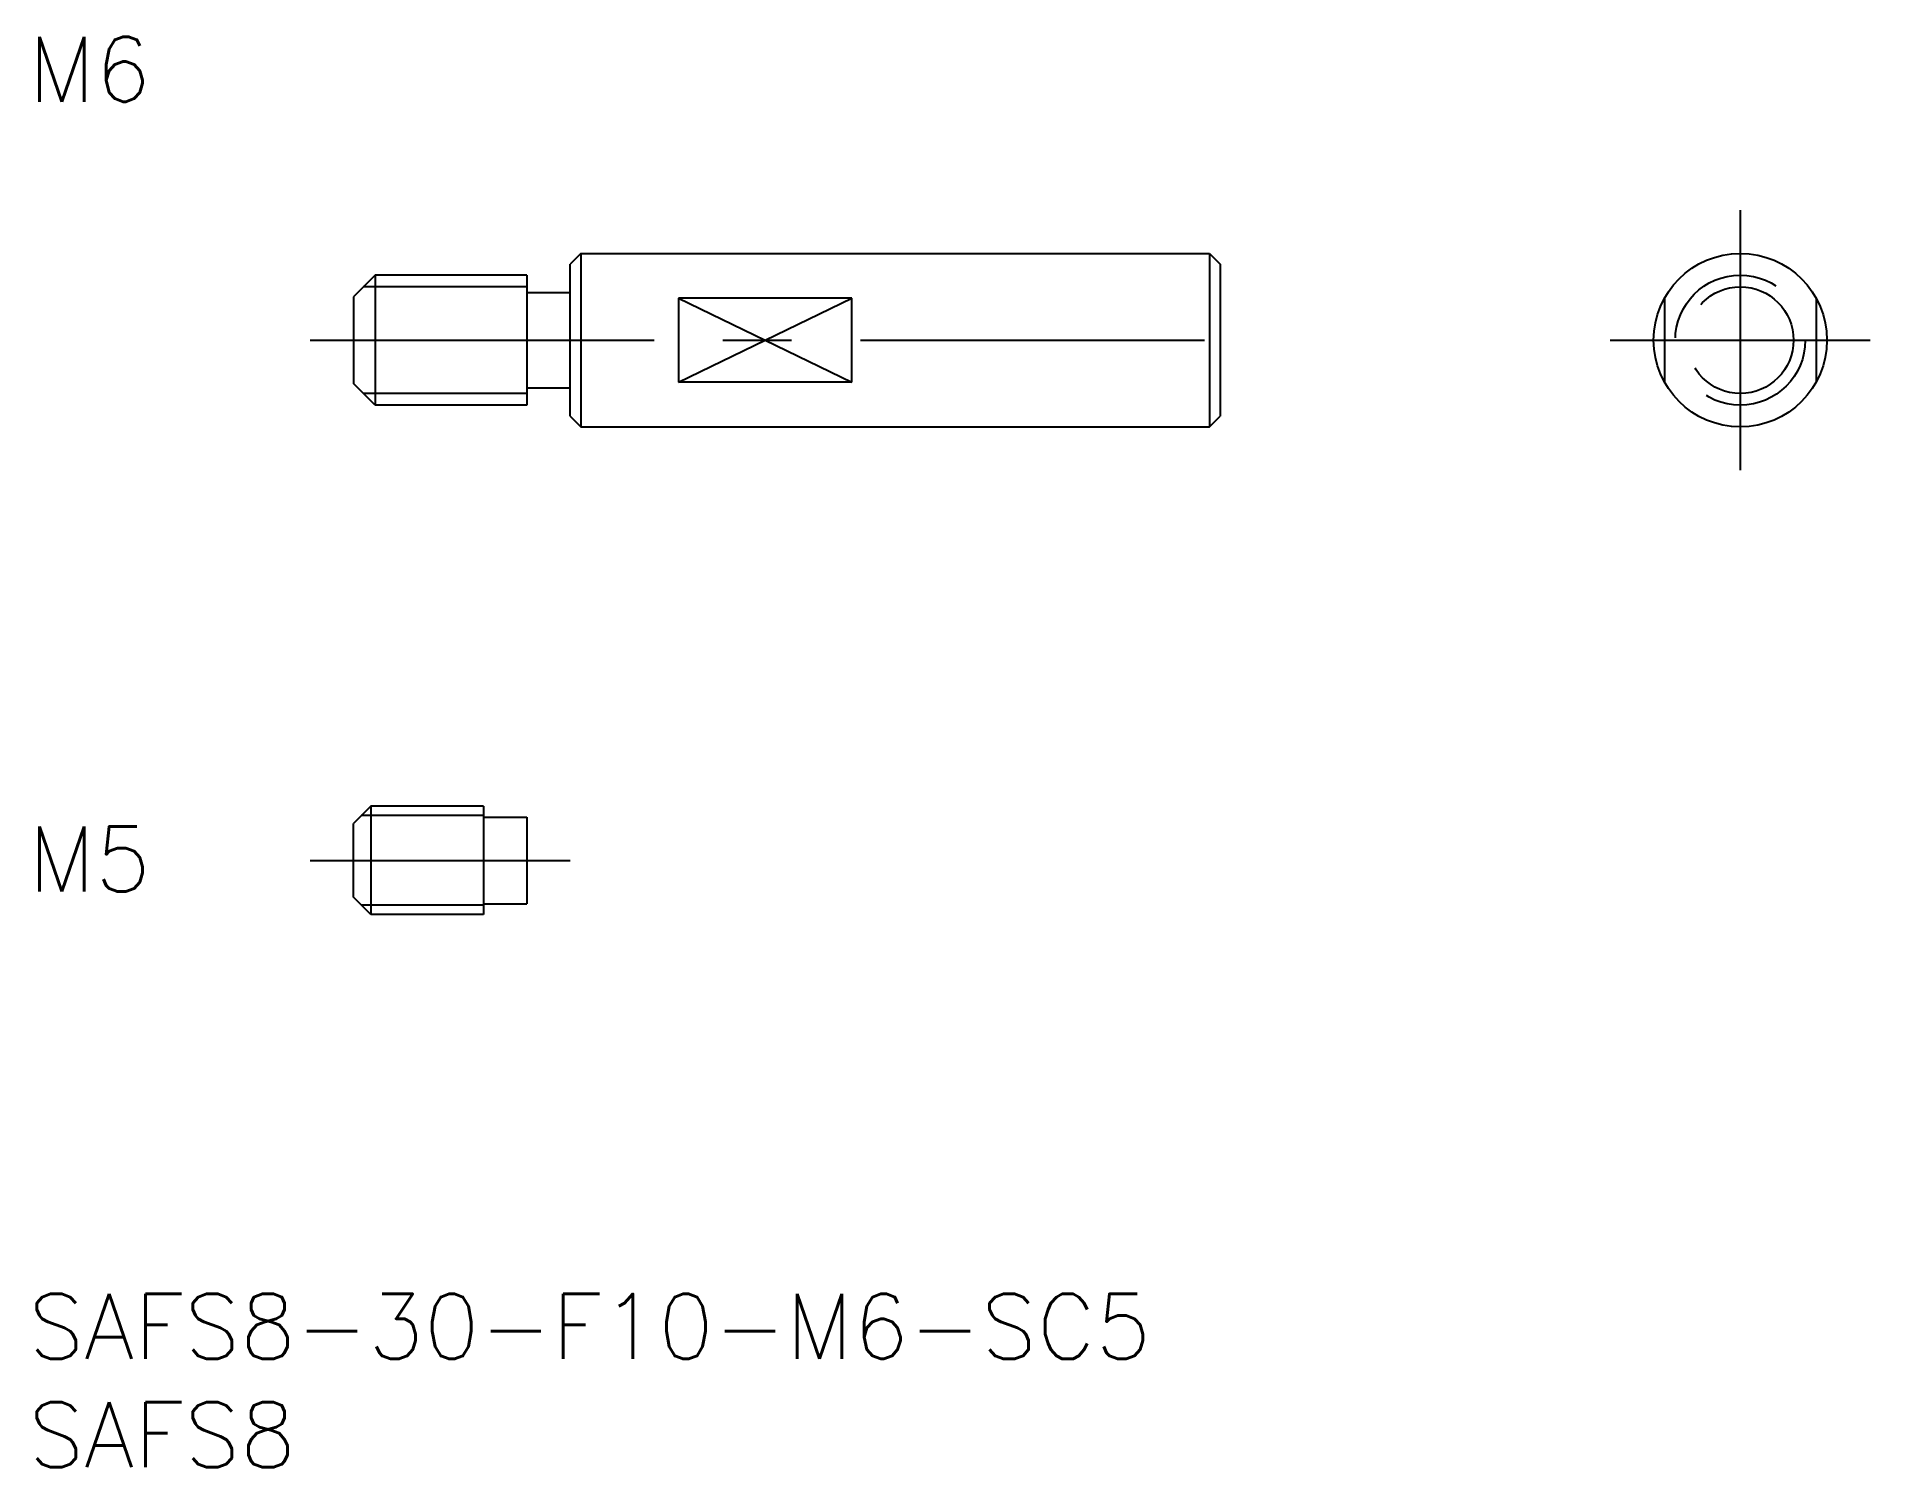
# Model space of a CAD drawing. Extents: x 0.4 to 85, y -8 to 58.
import ezdxf

# ---------------------------------------------------------------- set-up
doc = ezdxf.new("R2010")
doc.units = 0
doc.header["$LTSCALE"] = 0.5
doc.linetypes.add('CENTER', pattern=[50.8, 31.75, -6.35, 6.35, -6.35])
doc.linetypes.add('DASHED', pattern=[19.05, 12.7, -6.35])
for name, color, linetype in [('MSM_CENTER', 1, 'CENTER'), ('MSM_CONTINUOUS', 7, 'CONTINUOUS'), ('MSM_DASHED', 4, 'DASHED'), ('MSM_NARROW', 5, 'CONTINUOUS'), ('MSM_PART_NUMBER', 7, 'CONTINUOUS')]:
    doc.layers.add(name, color=color, linetype=linetype)
doc.styles.get("Standard").update_dxf_attribs({"font": 'txt.shx', "height": 1, "bigfont": 'bigfont.shx'})

# ---------------------------------------------------------------- blocks, each defined once
blk = doc.blocks.new('*U6')
at = {"layer": 'MSM_PART_NUMBER'}
blk.add_text('SAFS8-30-F10-M6-SC5', height=3, dxfattribs=at).set_placement((0, -3))
blk = doc.blocks.new('*U7')
at = {"layer": 'MSM_PART_NUMBER'}
blk.add_text('SAFS8', height=3, dxfattribs=at).set_placement((0, -8))
blk = doc.blocks.new('*U8')
at = {"layer": 'MSM_PART_NUMBER'}
blk.add_text('M6', height=3, dxfattribs=at).set_placement((0, 55))
blk = doc.blocks.new('*U9')
at = {"layer": 'MSM_PART_NUMBER'}
blk.add_text('M5', height=3, dxfattribs=at).set_placement((0, 18.561))

msp = doc.modelspace()

# ---------------------------------------------------------------- linework, layer by layer
at = {"layer": 'MSM_CENTER'}
for p, q in [((79, 50), (79, 38)), ((13, 44), (57, 44)), ((73, 44), (85, 44)), ((13, 20), (25, 20))]:
    msp.add_line(p, q, dxfattribs=at)
at = {"layer": 'MSM_CONTINUOUS'}
for p, q in [((25.5, 48), (25, 47.5)), ((25, 40.5), (25, 47.5)), ((25.5, 48), (54.5, 48)), ((25.5, 48), (25.5, 40)), ((54.5, 48), (54.5, 40)), ((54.5, 48), (55, 47.5)), ((55, 47.5), (55, 40.5)), ((16, 47), (15, 46)), ((23, 47), (16, 47)), ((16, 47), (16, 41)), ((23, 47), (23, 41)), ((15, 46), (15, 42)), ((23, 46.2), (25, 46.2)), ((38, 45.936), (30, 45.936)), ((30, 45.936), (30, 42.064)), ((38, 42.064), (38, 45.936)), ((16, 41), (15, 42)), ((23, 41.8), (25, 41.8)), ((38, 42.064), (30, 42.064)), ((23, 41), (16, 41)), ((25, 40.5), (25.5, 40)), ((25.5, 40), (54.5, 40)), ((54.5, 40), (55, 40.5)), ((15.8, 22.5), (15, 21.7)), ((21, 22.5), (15.8, 22.5)), ((15.8, 22.5), (15.8, 17.5)), ((21, 22.5), (21, 17.5)), ((21, 22), (23, 22)), ((23, 22), (23, 18)), ((15, 18.3), (15, 21.7)), ((15.8, 17.5), (15, 18.3)), ((21, 18), (23, 18)), ((21, 17.5), (15.8, 17.5))]:
    msp.add_line(p, q, dxfattribs=at)
msp.add_circle((79, 44), 4, dxfattribs=at)
at = {"layer": 'MSM_DASHED'}
for p, q in [((75.5, 45.936), (75.5, 42.064)), ((82.5, 45.936), (82.5, 42.064))]:
    msp.add_line(p, q, dxfattribs=at)
for radius in [3, 2.458]:
    msp.add_circle((79, 44), radius, dxfattribs=at)
at = {"layer": 'MSM_NARROW'}
for p, q in [((23, 46.458), (15.458, 46.458)), ((30, 42.064), (38, 45.936)), ((30, 45.936), (38, 42.064)), ((23, 41.541), (15.458, 41.541)), ((21, 22.067), (15.367, 22.067)), ((21, 17.933), (15.367, 17.933))]:
    msp.add_line(p, q, dxfattribs=at)

# ---------------------------------------------------------------- block references
at = {"layer": 'MSM_CONTINUOUS'}
for name in ['*U8', '*U9', '*U6', '*U7']:
    msp.add_blockref(name, (0, 0), dxfattribs=at)

doc.saveas('drawing.dxf')
